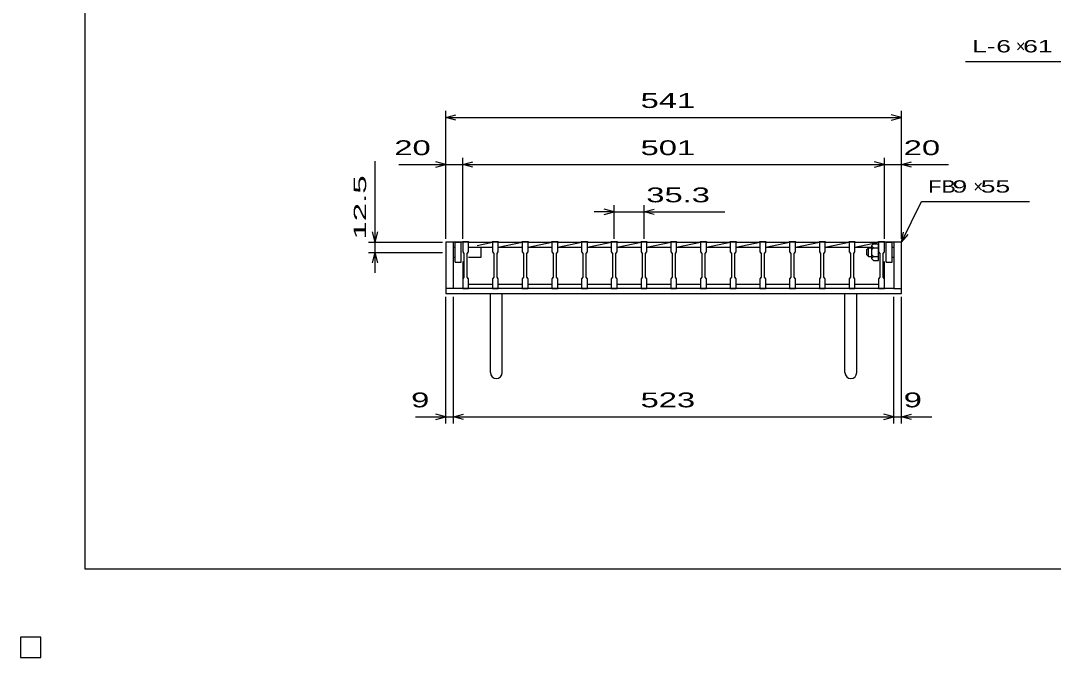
# Model space of a CAD drawing. Units: millimetres, scale not verified. Extents: x -1456 to 1389, y -1026 to 839.
# Drawn here: x -1456 to -229, y -1026 to -270 of the extents above; entities that cross this region are included whole.
import ezdxf
from ezdxf.enums import TextEntityAlignment as Align

# ---------------------------------------------------------------- set-up
doc = ezdxf.new("R2010")
doc.units = ezdxf.units.MM
doc.header["$LTSCALE"] = 8
for name, color, linetype, lineweight in [('0_2', 150, 'Continuous', 25), ('16', 3, 'Continuous', 25), ('19', 6, 'Continuous', 25), ('22', 4, 'Continuous', 25)]:
    doc.layers.add(name, color=color, linetype=linetype, lineweight=lineweight)
doc.styles.add('ベクトル', font='')
doc.styles.get('ベクトル').set_extended_font_data('ベクトル')

msp = doc.modelspace()

# ---------------------------------------------------------------- linework, layer by layer
at = {"layer": '0_2'}
for p, q in [((-1379.2, -921.2), (-1379.2, 838.8)), ((1388.8, -921.2), (-1379.2, -921.2))]:
    msp.add_line(p, q, dxfattribs=at)
at = {"layer": '16'}
for p, q in [((-931, -533), (-931, -532.3)), ((-931, -532.3), (-924, -532.3)), ((-931, -533), (-931, -544.5)), ((-924, -533), (-931, -533)), ((-931, -533), (-931, -544)), ((-924, -532.3), (-924, -533)), ((-924, -544.5), (-924, -533)), ((-924, -533), (-895.7, -533)), ((-914, -536.88), (-895.7, -533)), ((-909, -539), (-895.7, -539)), ((-895.7, -533), (-895.7, -532.3)), ((-895.7, -532.3), (-888.7, -532.3)), ((-895.7, -533), (-895.7, -544.5)), ((-888.7, -533), (-895.7, -533)), ((-888.7, -532.3), (-888.7, -533)), ((-888.7, -544.5), (-888.7, -533)), ((-888.7, -533), (-860.4, -533)), ((-888.7, -539), (-860.4, -533)), ((-888.7, -539), (-860.4, -539)), ((-860.4, -533), (-860.4, -532.3)), ((-860.4, -532.3), (-853.4, -532.3)), ((-860.4, -533), (-860.4, -544.5)), ((-853.4, -533), (-860.4, -533)), ((-853.4, -532.3), (-853.4, -533)), ((-853.4, -544.5), (-853.4, -533)), ((-853.4, -533), (-825.1, -533)), ((-853.4, -539), (-825.1, -533)), ((-853.4, -539), (-825.1, -539)), ((-825.1, -533), (-825.1, -532.3)), ((-825.1, -532.3), (-818.1, -532.3)), ((-825.1, -533), (-825.1, -544.5)), ((-818.1, -533), (-825.1, -533)), ((-818.1, -532.3), (-818.1, -533)), ((-818.1, -544.5), (-818.1, -533)), ((-818.1, -533), (-789.8, -533)), ((-818.1, -539), (-789.8, -533)), ((-818.1, -539), (-789.8, -539)), ((-789.8, -533), (-789.8, -532.3)), ((-789.8, -532.3), (-782.8, -532.3)), ((-789.8, -533), (-789.8, -544.5)), ((-782.8, -533), (-789.8, -533)), ((-782.8, -532.3), (-782.8, -533)), ((-782.8, -544.5), (-782.8, -533)), ((-782.8, -533), (-754.5, -533)), ((-782.8, -539), (-754.5, -533)), ((-782.8, -539), (-754.5, -539)), ((-754.5, -533), (-754.5, -532.3)), ((-754.5, -532.3), (-747.5, -532.3)), ((-754.5, -533), (-754.5, -544.5)), ((-747.5, -533), (-754.5, -533)), ((-747.5, -532.3), (-747.5, -533)), ((-747.5, -544.5), (-747.5, -533)), ((-747.5, -533), (-719.2, -533)), ((-747.5, -539), (-719.2, -533)), ((-747.5, -539), (-719.2, -539)), ((-719.2, -533), (-719.2, -532.3)), ((-719.2, -532.3), (-712.2, -532.3)), ((-719.2, -533), (-719.2, -544.5)), ((-712.2, -533), (-719.2, -533)), ((-712.2, -532.3), (-712.2, -533)), ((-712.2, -544.5), (-712.2, -533)), ((-712.2, -533), (-683.9, -533)), ((-712.2, -539), (-683.9, -533)), ((-712.2, -539), (-683.9, -539)), ((-683.9, -533), (-683.9, -532.3)), ((-683.9, -532.3), (-676.9, -532.3)), ((-683.9, -533), (-683.9, -544.5)), ((-676.9, -533), (-683.9, -533)), ((-676.9, -532.3), (-676.9, -533)), ((-676.9, -544.5), (-676.9, -533)), ((-676.9, -533), (-648.6, -533)), ((-676.9, -539), (-648.6, -533)), ((-676.9, -539), (-648.6, -539)), ((-648.6, -533), (-648.6, -532.3)), ((-648.6, -532.3), (-641.6, -532.3)), ((-648.6, -533), (-648.6, -544.5)), ((-641.6, -533), (-648.6, -533)), ((-641.6, -532.3), (-641.6, -533)), ((-641.6, -544.5), (-641.6, -533)), ((-641.6, -533), (-613.3, -533)), ((-641.6, -539), (-613.3, -533)), ((-641.6, -539), (-613.3, -539)), ((-613.3, -533), (-613.3, -532.3)), ((-613.3, -532.3), (-606.3, -532.3)), ((-613.3, -533), (-613.3, -544.5)), ((-606.3, -533), (-613.3, -533)), ((-606.3, -532.3), (-606.3, -533)), ((-606.3, -544.5), (-606.3, -533)), ((-606.3, -533), (-578, -533)), ((-606.3, -539), (-578, -533)), ((-606.3, -539), (-578, -539)), ((-578, -533), (-578, -532.3)), ((-578, -532.3), (-571, -532.3)), ((-578, -533), (-578, -544.5)), ((-571, -533), (-578, -533)), ((-571, -532.3), (-571, -533)), ((-571, -544.5), (-571, -533)), ((-571, -533), (-542.7, -533)), ((-571, -539), (-542.7, -533)), ((-571, -539), (-542.7, -539)), ((-542.7, -533), (-542.7, -532.3)), ((-542.7, -532.3), (-535.7, -532.3)), ((-542.7, -533), (-542.7, -544.5)), ((-535.7, -533), (-542.7, -533)), ((-535.7, -532.3), (-535.7, -533)), ((-535.7, -544.5), (-535.7, -533)), ((-535.7, -533), (-507.4, -533)), ((-535.7, -539), (-507.4, -533)), ((-535.7, -539), (-507.4, -539)), ((-507.4, -533), (-507.4, -532.3)), ((-507.4, -532.3), (-500.4, -532.3)), ((-507.4, -533), (-507.4, -544.5)), ((-500.4, -533), (-507.4, -533)), ((-500.4, -532.3), (-500.4, -533)), ((-500.4, -544.5), (-500.4, -533)), ((-500.4, -533), (-472.1, -533)), ((-500.4, -539), (-472.1, -533)), ((-500.4, -539), (-472.1, -539)), ((-472.1, -533), (-472.1, -532.3)), ((-472.1, -532.3), (-465.1, -532.3)), ((-472.1, -533), (-472.1, -544.5)), ((-465.1, -533), (-472.1, -533)), ((-465.1, -532.3), (-465.1, -533)), ((-465.1, -544.5), (-465.1, -533)), ((-465.1, -533), (-437, -533)), ((-465.1, -539), (-437, -533.042)), ((-465.1, -539), (-446, -539)), ((-437, -533), (-437, -532.3)), ((-437, -532.3), (-430, -532.3)), ((-437, -533), (-437, -544.5)), ((-430, -533), (-437, -533)), ((-430, -532.3), (-430, -533)), ((-430, -544.5), (-430, -533)), ((-430, -544), (-430, -533)), ((-931, -544.5), (-929.5, -546.5)), ((-929.5, -546.5), (-929.5, -574.5)), ((-925.5, -546.5), (-924, -544.5)), ((-925.5, -574.5), (-925.5, -546.5)), ((-895.7, -544.5), (-894.2, -546.5)), ((-894.2, -546.5), (-894.2, -574.5)), ((-890.2, -546.5), (-888.7, -544.5)), ((-890.2, -574.5), (-890.2, -546.5)), ((-860.4, -544.5), (-858.9, -546.5)), ((-858.9, -546.5), (-858.9, -574.5)), ((-854.9, -546.5), (-853.4, -544.5)), ((-854.9, -574.5), (-854.9, -546.5)), ((-825.1, -544.5), (-823.6, -546.5)), ((-823.6, -546.5), (-823.6, -574.5)), ((-819.6, -546.5), (-818.1, -544.5)), ((-819.6, -574.5), (-819.6, -546.5)), ((-789.8, -544.5), (-788.3, -546.5)), ((-788.3, -546.5), (-788.3, -574.5)), ((-784.3, -546.5), (-782.8, -544.5)), ((-784.3, -574.5), (-784.3, -546.5)), ((-754.5, -544.5), (-753, -546.5)), ((-753, -546.5), (-753, -574.5)), ((-749, -546.5), (-747.5, -544.5)), ((-749, -574.5), (-749, -546.5)), ((-719.2, -544.5), (-717.7, -546.5)), ((-717.7, -546.5), (-717.7, -574.5)), ((-713.7, -546.5), (-712.2, -544.5)), ((-713.7, -574.5), (-713.7, -546.5)), ((-683.9, -544.5), (-682.4, -546.5)), ((-682.4, -546.5), (-682.4, -574.5)), ((-678.4, -546.5), (-676.9, -544.5)), ((-678.4, -574.5), (-678.4, -546.5)), ((-648.6, -544.5), (-647.1, -546.5)), ((-647.1, -546.5), (-647.1, -574.5)), ((-643.1, -546.5), (-641.6, -544.5)), ((-643.1, -574.5), (-643.1, -546.5)), ((-613.3, -544.5), (-611.8, -546.5)), ((-611.8, -546.5), (-611.8, -574.5)), ((-607.8, -546.5), (-606.3, -544.5)), ((-607.8, -574.5), (-607.8, -546.5)), ((-578, -544.5), (-576.5, -546.5)), ((-576.5, -546.5), (-576.5, -574.5)), ((-572.5, -546.5), (-571, -544.5)), ((-572.5, -574.5), (-572.5, -546.5)), ((-542.7, -544.5), (-541.2, -546.5)), ((-541.2, -546.5), (-541.2, -574.5)), ((-537.2, -546.5), (-535.7, -544.5)), ((-537.2, -574.5), (-537.2, -546.5)), ((-507.4, -544.5), (-505.9, -546.5)), ((-505.9, -546.5), (-505.9, -574.5)), ((-501.9, -546.5), (-500.4, -544.5)), ((-501.9, -574.5), (-501.9, -546.5)), ((-472.1, -544.5), (-470.6, -546.5)), ((-470.6, -546.5), (-470.6, -574.5)), ((-466.6, -546.5), (-465.1, -544.5)), ((-466.6, -574.5), (-466.6, -546.5)), ((-437, -544.5), (-435.5, -546.5)), ((-435.5, -546.5), (-435.5, -574.5)), ((-431.5, -546.5), (-430, -544.5)), ((-431.5, -574.5), (-431.5, -546.5)), ((-931, -556), (-931, -583)), ((-430, -583), (-430, -556)), ((-929.5, -574.5), (-931, -576.5)), ((-924, -576.5), (-925.5, -574.5)), ((-894.2, -574.5), (-895.7, -576.5)), ((-888.7, -576.5), (-890.2, -574.5)), ((-858.9, -574.5), (-860.4, -576.5)), ((-853.4, -576.5), (-854.9, -574.5)), ((-823.6, -574.5), (-825.1, -576.5)), ((-818.1, -576.5), (-819.6, -574.5)), ((-788.3, -574.5), (-789.8, -576.5)), ((-782.8, -576.5), (-784.3, -574.5)), ((-753, -574.5), (-754.5, -576.5)), ((-747.5, -576.5), (-749, -574.5)), ((-717.7, -574.5), (-719.2, -576.5)), ((-712.2, -576.5), (-713.7, -574.5)), ((-682.4, -574.5), (-683.9, -576.5)), ((-676.9, -576.5), (-678.4, -574.5)), ((-647.1, -574.5), (-648.6, -576.5)), ((-641.6, -576.5), (-643.1, -574.5)), ((-611.8, -574.5), (-613.3, -576.5)), ((-606.3, -576.5), (-607.8, -574.5)), ((-576.5, -574.5), (-578, -576.5)), ((-571, -576.5), (-572.5, -574.5)), ((-541.2, -574.5), (-542.7, -576.5)), ((-535.7, -576.5), (-537.2, -574.5)), ((-505.9, -574.5), (-507.4, -576.5)), ((-500.4, -576.5), (-501.9, -574.5)), ((-470.6, -574.5), (-472.1, -576.5)), ((-465.1, -576.5), (-466.6, -574.5)), ((-435.5, -574.5), (-437, -576.5)), ((-430, -576.5), (-431.5, -574.5)), ((-931, -576.5), (-931, -588)), ((-931, -588), (-924, -588)), ((-924, -588), (-924, -576.5)), ((-924, -583), (-895.7, -583)), ((-895.7, -576.5), (-895.7, -588)), ((-895.7, -588), (-888.7, -588)), ((-888.7, -588), (-888.7, -576.5)), ((-888.7, -583), (-860.4, -583)), ((-860.4, -576.5), (-860.4, -588)), ((-860.4, -588), (-853.4, -588)), ((-853.4, -588), (-853.4, -576.5)), ((-853.4, -583), (-825.1, -583)), ((-825.1, -576.5), (-825.1, -588)), ((-825.1, -588), (-818.1, -588)), ((-818.1, -588), (-818.1, -576.5)), ((-818.1, -583), (-789.8, -583)), ((-789.8, -576.5), (-789.8, -588)), ((-789.8, -588), (-782.8, -588)), ((-782.8, -588), (-782.8, -576.5)), ((-782.8, -583), (-754.5, -583)), ((-754.5, -576.5), (-754.5, -588)), ((-754.5, -588), (-747.5, -588)), ((-747.5, -588), (-747.5, -576.5)), ((-747.5, -583), (-719.2, -583)), ((-719.2, -576.5), (-719.2, -588)), ((-719.2, -588), (-712.2, -588)), ((-712.2, -588), (-712.2, -576.5)), ((-712.2, -583), (-683.9, -583)), ((-683.9, -576.5), (-683.9, -588)), ((-683.9, -588), (-676.9, -588)), ((-676.9, -588), (-676.9, -576.5)), ((-676.9, -583), (-648.6, -583)), ((-648.6, -576.5), (-648.6, -588)), ((-648.6, -588), (-641.6, -588)), ((-641.6, -588), (-641.6, -576.5)), ((-641.6, -583), (-613.3, -583)), ((-613.3, -576.5), (-613.3, -588)), ((-613.3, -588), (-606.3, -588)), ((-606.3, -588), (-606.3, -576.5)), ((-606.3, -583), (-578, -583)), ((-578, -576.5), (-578, -588)), ((-578, -588), (-571, -588)), ((-571, -588), (-571, -576.5)), ((-571, -583), (-542.7, -583)), ((-542.7, -576.5), (-542.7, -588)), ((-542.7, -588), (-535.7, -588)), ((-535.7, -588), (-535.7, -576.5)), ((-535.7, -583), (-507.4, -583)), ((-507.4, -576.5), (-507.4, -588)), ((-507.4, -588), (-500.4, -588)), ((-500.4, -588), (-500.4, -576.5)), ((-500.4, -583), (-472.1, -583)), ((-472.1, -576.5), (-472.1, -588)), ((-472.1, -588), (-465.1, -588)), ((-465.1, -588), (-465.1, -576.5)), ((-465.1, -583), (-437, -583)), ((-437, -576.5), (-437, -588)), ((-437, -588), (-430, -588)), ((-430, -588), (-430, -576.5)), ((-1432, -1002), (-1456, -1002)), ((-1456, -1002), (-1456, -1026)), ((-1432, -1002), (-1456, -1002)), ((-1456, -1002), (-1456, -1026)), ((-1432, -1002), (-1456, -1002)), ((-1456, -1002), (-1456, -1026)), ((-1432, -1002), (-1456, -1002)), ((-1456, -1002), (-1456, -1026)), ((-1432, -1002), (-1456, -1002)), ((-1456, -1002), (-1456, -1026)), ((-1432, -1026), (-1432, -1002)), ((-1432, -1026), (-1432, -1002)), ((-1432, -1026), (-1432, -1002)), ((-1432, -1026), (-1432, -1002)), ((-1432, -1026), (-1432, -1002)), ((-1456, -1026), (-1432, -1026)), ((-1456, -1026), (-1432, -1026)), ((-1456, -1026), (-1432, -1026)), ((-1456, -1026), (-1432, -1026)), ((-1456, -1026), (-1432, -1026))]:
    msp.add_line(p, q, dxfattribs=at)
at = {"layer": '19'}
for p, q in [((-931, -533), (-951, -533)), ((-951, -533), (-951, -594)), ((-942, -588), (-942, -533)), ((-942, -539), (-940, -539)), ((-940, -533), (-933, -533)), ((-940, -557), (-940, -533)), ((-933, -557), (-933, -533)), ((-924, -539), (-909, -539)), ((-909, -551), (-909, -539)), ((-445, -537), (-443, -535)), ((-445, -553), (-445, -537)), ((-445, -538), (-443, -540)), ((-443, -535), (-437, -535)), ((-437, -555), (-437, -535)), ((-410, -533), (-430, -533)), ((-428, -533), (-421, -533)), ((-428, -557), (-428, -533)), ((-421, -557), (-421, -533)), ((-421, -539), (-419, -539)), ((-419, -533), (-419, -588)), ((-410, -594), (-410, -533)), ((-942, -551), (-940, -551)), ((-924, -551), (-909, -551)), ((-451, -542), (-449, -540)), ((-451, -548), (-451, -542)), ((-451, -548), (-449, -550)), ((-449, -540), (-445, -540)), ((-449, -550), (-449, -540)), ((-449, -550), (-445, -550)), ((-445, -542), (-443, -540)), ((-445, -548), (-443, -550)), ((-445, -552), (-443, -550)), ((-443, -540), (-437, -540)), ((-443, -550), (-437, -550)), ((-421, -551), (-419, -551)), ((-940, -557), (-933, -557)), ((-445, -553), (-443, -555)), ((-443, -555), (-437, -555)), ((-428, -557), (-421, -557)), ((-942, -588), (-951, -588)), ((-419, -588), (-942, -588)), ((-419, -588), (-410, -588)), ((-951, -594), (-410, -594)), ((-898, -688), (-898, -594)), ((-884, -688), (-884, -594)), ((-477, -688), (-477, -594)), ((-463, -688), (-463, -594))]:
    msp.add_line(p, q, dxfattribs=at)
for centre in [(-891, -688), (-470, -688)]:
    msp.add_arc(centre, 7, 180, 0, dxfattribs=at)
at = {"layer": '22'}
for p, q in [((-334, -318.5), (-174, -318.5)), ((-951, -529), (-951, -377)), ((-410, -529), (-410, -377)), ((-951, -385), (-939, -381.8)), ((-939, -388.2), (-951, -385)), ((-951, -385), (-410, -385)), ((-410, -385), (-422, -381.8)), ((-422, -388.2), (-410, -385)), ((-1035, -533), (-1035, -437)), ((-1007, -441), (-951, -441)), ((-951, -441), (-963, -437.8)), ((-963, -444.2), (-951, -441)), ((-951, -529), (-951, -433)), ((-951, -441), (-931, -441)), ((-931, -529), (-931, -433)), ((-931, -441), (-919, -437.8)), ((-919, -444.2), (-931, -441)), ((-931, -441), (-430, -441)), ((-430, -441), (-442, -437.8)), ((-442, -444.2), (-430, -441)), ((-430, -529), (-430, -433)), ((-430, -441), (-410, -441)), ((-410, -529), (-410, -433)), ((-410, -441), (-398, -437.8)), ((-398, -444.2), (-410, -441)), ((-410, -441), (-354, -441)), ((-751, -529), (-751, -489)), ((-715.7, -489), (-715.7, -529)), ((-410, -533), (-386, -485)), ((-386, -485), (-258, -485)), ((-751, -497), (-775, -497)), ((-751, -497), (-763, -493.8)), ((-763, -500.2), (-751, -497)), ((-751, -497), (-715.7, -497)), ((-715.7, -497), (-703.7, -493.8)), ((-703.7, -500.2), (-715.7, -497)), ((-715.7, -497), (-619.7, -497)), ((-1035, -533), (-1038.2, -521)), ((-1035, -533), (-1031.8, -521)), ((-410, -533), (-407.6, -521.32)), ((-410, -533), (-402, -524.2)), ((-1043, -533), (-955, -533)), ((-1035, -545.5), (-1035, -533)), ((-1043, -545.5), (-955, -545.5)), ((-1038.2, -557.5), (-1035, -545.5)), ((-1031.8, -557.5), (-1035, -545.5)), ((-1035, -569.5), (-1035, -545.5)), ((-951, -748.4), (-951, -598)), ((-942, -748.4), (-942, -598)), ((-419, -748.4), (-419, -598)), ((-410, -748.4), (-410, -598)), ((-987, -740.4), (-951, -740.4)), ((-951, -740.4), (-963, -737.2)), ((-963, -743.6), (-951, -740.4)), ((-951, -740.4), (-942, -740.4)), ((-942, -740.4), (-930, -737.2)), ((-930, -743.6), (-942, -740.4)), ((-942, -740.4), (-419, -740.4)), ((-419, -740.4), (-431, -737.2)), ((-431, -743.6), (-419, -740.4)), ((-419, -740.4), (-410, -740.4)), ((-410, -740.4), (-398, -737.2)), ((-398, -743.6), (-410, -740.4)), ((-410, -740.4), (-374, -740.4))]:
    msp.add_line(p, q, dxfattribs=at)
at = {"layer": '22', "color": 2}
for p, q in [((-1432, -1002), (-1456, -1002)), ((-1456, -1002), (-1456, -1026)), ((-1432, -1002), (-1456, -1002)), ((-1456, -1002), (-1456, -1026)), ((-1432, -1002), (-1456, -1002)), ((-1456, -1002), (-1456, -1026)), ((-1432, -1026), (-1432, -1002)), ((-1432, -1026), (-1432, -1002)), ((-1432, -1026), (-1432, -1002)), ((-1456, -1026), (-1432, -1026)), ((-1456, -1026), (-1432, -1026)), ((-1456, -1026), (-1432, -1026))]:
    msp.add_line(p, q, dxfattribs=at)

# ---------------------------------------------------------------- texts
at = {"layer": '22', "color": 2, "style": 'ベクトル'}
for s, height, width, p in [('L-', 14.66, 1.6, (-326, -300.5)), (' 6 ', 14.66, 1.6, (-306, -300.5)), (' 61 ', 14.66, 1.6, (-274, -300.5)), (' 541 ', 17.6, 1.65, (-730.5, -365)), (' 20 ', 17.6, 1.65, (-1023, -421)), (' 501 ', 17.6, 1.65, (-730.5, -421)), (' 20 ', 17.6, 1.65, (-418, -421)), ('FB', 14.66, 1.3, (-378, -467)), (' 9 ', 14.66, 1.6, (-358, -467)), (' 55 ', 14.66, 1.6, (-324.4, -467)), (' 35.3 ', 17.6, 1.65, (-723.7, -477)), (' 9 ', 17.6, 1.65, (-1003, -720.4)), (' 523 ', 17.6, 1.65, (-730.5, -720.4)), (' 9 ', 17.6, 1.65, (-418, -720.4))]:
    msp.add_text(s, height=height, dxfattribs=dict(at, width=width)).set_placement(p, align=Align.MIDDLE_LEFT)
for p in [(-274, -300.5), (-324.4, -467)]:
    msp.add_text('×', height=14.66, dxfattribs=at).set_placement(p, align=Align.MIDDLE_LEFT)
at = {"layer": '22', "color": 2, "style": 'ベクトル', "width": 2}
msp.add_text(' 12.5 ', height=14.66, rotation=90, dxfattribs=at).set_placement((-1053, -541), align=Align.MIDDLE_LEFT)

doc.saveas('drawing.dxf')
